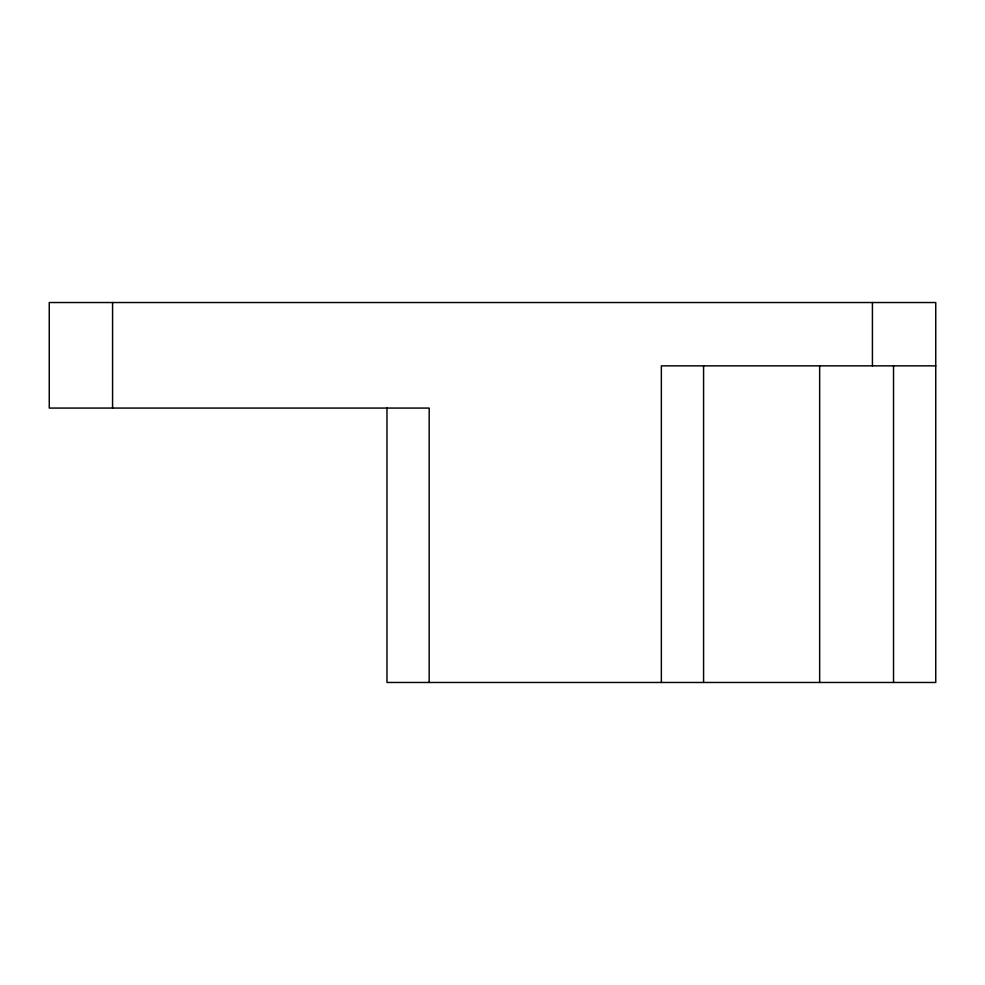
<?xml version="1.0" encoding="UTF-8"?>
<svg xmlns="http://www.w3.org/2000/svg" width="985" height="985" viewBox="0 0 985 985"><rect width="100%" height="100%" fill="white"/><g stroke="black" fill="none" stroke-linecap="round" stroke-linejoin="round"><path stroke-width="1.48" d="M935.75 365.854L661.354 365.854L661.354 682.47M893.53 365.854L893.53 682.47M872.427 302.53L872.427 365.854M819.655 365.854L819.655 682.47M703.573 365.854L703.573 682.47M429.177 682.47L429.177 408.073L49.25 408.073L49.25 302.53L935.75 302.53L935.75 682.47L386.97 682.47L386.97 408.073M112.573 302.53L112.573 408.073"/></g></svg>
